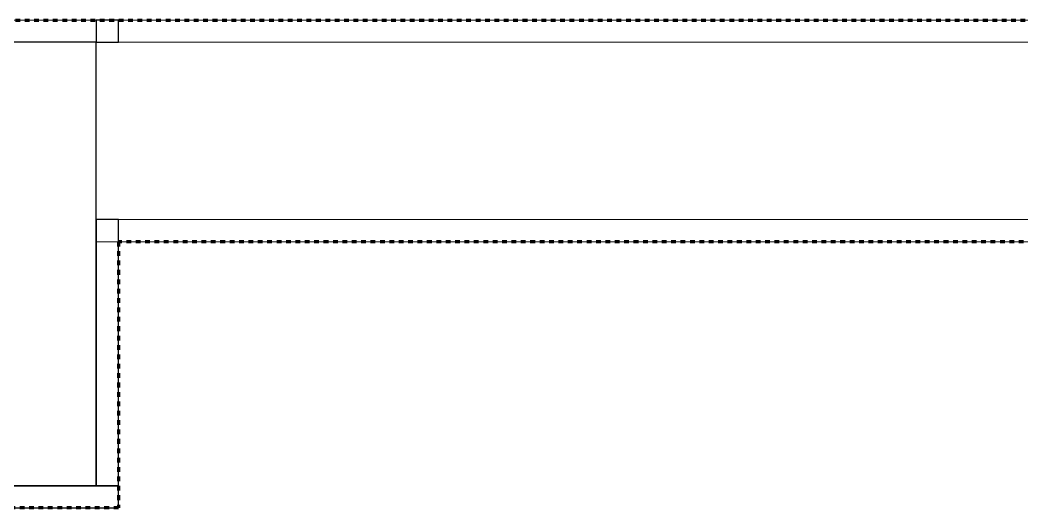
# Model space of a CAD drawing. Header units: millimetres. Extents: x -5300 to 98858, y -5196 to 93886.
# Drawn here: x 35698 to 36376, y 42835 to 43165 of the extents above; entities that cross this region are included whole.
import ezdxf

# ---------------------------------------------------------------- set-up
doc = ezdxf.new("R2010")
doc.units = ezdxf.units.MM
doc.linetypes.add('Штрих', pattern=[6.35, 3.175, -3.175])
doc.linetypes.add('Штрих_2_', pattern=[6.35, 3.175, -3.175])
for name, color, linetype, lineweight, true_color in [('_Разделитель помещений_', 4, 'Штрих', 70, 0x00ffff), ('Колонны', 7, 'Continuous', 18, 0x7f7f7f), ('Стены', 7, 'Continuous', 18, 0x7f7f7f), ('Стены разрез', 7, 'Continuous', 50, 0x7f7f7f)]:
    doc.layers.add(name, color=color, linetype=linetype, lineweight=lineweight, true_color=true_color)

# ---------------------------------------------------------------- blocks, each defined once
blk = doc.blocks.new('СТ_ВОКОЛ-006 43115 - СТ_ВОКОЛ-006 2-241761-Подвал')
at = {"layer": 'Стены', "color": 254, "true_color": 0xd4d4d4}
blk.add_line((35250, 42850), (35750, 42850), dxfattribs=at)
blk = doc.blocks.new('СТ_ВОКОЛ-006 43115 - СТ_ВОКОЛ-006 43115-241758-Подвал')
at = {"layer": 'Стены', "color": 254, "true_color": 0xd4d4d4}
for p, q in [((35235, 42850), (35235, 42850)), ((35765, 42850), (35765, 42850)), ((35235, 42835), (35235, 42835)), ((35765, 42835), (35765, 42835))]:
    blk.add_line(p, q, dxfattribs=at)
at = {"layer": 'Стены разрез', "color": 254, "lineweight": 25, "true_color": 0xd4d4d4}
for p, q in [((35765, 42850), (35235, 42850)), ((35235, 42850), (35235, 42835)), ((35765, 42835), (35765, 42850)), ((35235, 42835), (35765, 42835))]:
    blk.add_line(p, q, dxfattribs=at)
blk.add_blockref('СТ_ВОКОЛ-006 43115 - СТ_ВОКОЛ-006 2-241761-Подвал', (0, 0))
blk = doc.blocks.new('СТ_ВОКОЛ-007 43275 - СТ_ВОКОЛ-007 2-241777-Подвал')
at = {"layer": 'Стены', "color": 254, "true_color": 0xd4d4d4}
blk.add_line((35750, 42850), (35750, 43164.999972), dxfattribs=at)
blk = doc.blocks.new('СТ_ВОКОЛ-007 43275 - СТ_ВОКОЛ-007 43275-241774-Подвал')
at = {"layer": 'Стены', "color": 254, "true_color": 0xd4d4d4}
for p, q in [((35750, 43164.999972), (35750, 43164.999972)), ((35765, 43164.999972), (35765, 43164.999972)), ((35750, 43150), (35750, 43150)), ((35765, 43150), (35765, 43150)), ((35750, 43030), (35750, 43030)), ((35765, 43030), (35765, 43030)), ((35750, 42850), (35750, 42850)), ((35765, 42850), (35765, 42850))]:
    blk.add_line(p, q, dxfattribs=at)
at = {"layer": 'Стены разрез', "color": 254, "lineweight": 25, "true_color": 0xd4d4d4}
for p, q in [((35750, 43164.999972), (35750, 43150)), ((35765, 43164.999972), (35750, 43164.999972)), ((35765, 43150), (35765, 43164.999972)), ((35750, 43150), (35765, 43150)), ((35765, 43030), (35750, 43030)), ((35750, 43030), (35750, 42850)), ((35765, 42850), (35765, 43030)), ((35750, 42850), (35765, 42850))]:
    blk.add_line(p, q, dxfattribs=at)
blk.add_blockref('СТ_ВОКОЛ-007 43275 - СТ_ВОКОЛ-007 2-241777-Подвал', (0, 0))
blk = doc.blocks.new('СТВ_Перегородка_Кирпич 242319 - СТВ_Перегородка_Кирпич 2-249685-Подвал')
at = {"layer": 'Стены', "color": 254, "true_color": 0xd4d4d4}
blk.add_line((33750, 43150), (58000, 43150), dxfattribs=at)
blk = doc.blocks.new('СТВ_Перегородка_Кирпич 242319 - СТВ_Перегородка_Кирпич-249678-Подвал')
at = {"layer": 'Стены', "color": 254, "true_color": 0xd4d4d4}
for p, q in [((33750, 43165), (57830, 43165)), ((57830, 43165), (33750, 43165)), ((35750, 43165), (35250, 43165)), ((35750, 43165), (35750, 43150)), ((35765, 43165), (35750, 43165)), ((35750, 43150), (35750, 43165)), ((35750, 43165), (35750, 43165)), ((35750, 43150), (35750, 43165)), ((35750, 43165), (35750, 43165)), ((35750, 43165), (35765, 43165)), ((35765, 43150), (35765, 43165)), ((35765, 43165), (35765, 43165)), ((35765, 43165), (35765, 43150)), ((35765, 43165), (35765, 43150)), ((35765, 43165), (35765, 43165)), ((44735, 43165), (35765, 43165)), ((57830, 43150), (33750, 43150)), ((57830, 43150), (33750, 43150)), ((35750, 43150), (35250, 43150)), ((35750, 43150), (35750, 43150)), ((35750, 43150), (35765, 43150)), ((35750, 43150), (35765, 43150)), ((35750, 43150), (35750, 43150)), ((35750, 43150), (35750, 43030)), ((35750, 43150), (35750, 43030)), ((35750, 43150), (35750, 43150)), ((35750, 43030), (35750, 43150)), ((35750, 43150), (44750, 43150)), ((35750, 43150), (35750, 43150)), ((35750, 43150), (44750, 43150)), ((35750, 43150), (38750, 43150)), ((35765, 43150), (35765, 43150)), ((44735, 43150), (35765, 43150)), ((35765, 43150), (35765, 43150)), ((35750, 43030), (38750, 43030)), ((35750, 43030), (35750, 43030)), ((35750, 43030), (44750, 43030)), ((35750, 43030), (35750, 43030)), ((44750, 43030), (35750, 43030)), ((35765, 43030), (35750, 43030)), ((35750, 43030), (35750, 43015)), ((35750, 43030), (35750, 43030)), ((35750, 43030), (35750, 43015)), ((35750, 43015), (35750, 43030)), ((35750, 43030), (38500, 43030)), ((35750, 43015), (35750, 43030)), ((38500, 43030), (35750, 43030)), ((35750, 43030), (35750, 43030)), ((35750, 43030), (35765, 43030)), ((35765, 43030), (35765, 43030)), ((35765, 43030), (35765, 43015)), ((35765, 43030), (35765, 43015)), ((35765, 43015), (35765, 43030)), ((35765, 43030), (35765, 43030)), ((38500, 43030), (35765, 43030)), ((35765, 43015), (35750, 43015)), ((35750, 43015), (35750, 43015)), ((35750, 43015), (38500, 43015)), ((35750, 43015), (35765, 43015)), ((35750, 43015), (35750, 43015)), ((38500, 43015), (35750, 43015)), ((35765, 43015), (35765, 43015)), ((35765, 43015), (38500, 43015)), ((35765, 43015), (35765, 43015))]:
    blk.add_line(p, q, dxfattribs=at)
blk = doc.blocks.new('СТВ_Перегородка_Кирпич 242319 - СТВ_Перегородка_Кирпич 242319-249682-Подвал')
for name in ['СТВ_Перегородка_Кирпич 242319 - СТВ_Перегородка_Кирпич-249678-Подвал', 'СТВ_Перегородка_Кирпич 242319 - СТВ_Перегородка_Кирпич 2-249685-Подвал']:
    blk.add_blockref(name, (0, 0))
blk = doc.blocks.new('КОЛ-004 500х300 500 x 300 42994 - КОЛ-004 500х300 500 x 300 42994-384688-Подвал')
at = {"layer": 'Колонны', "color": 254, "lineweight": 25, "true_color": 0xd4d4d4}
for p, q in [((250, 150), (-250, 150)), ((-250, 150), (-250, -150)), ((250, -150), (250, 150)), ((-250, -150), (250, -150))]:
    blk.add_line(p, q, dxfattribs=at)
at = {"layer": 'Колонны', "color": 254, "true_color": 0xd4d4d4}
for p, q in [((-250, 150), (-250, 150)), ((250, 150), (250, 150)), ((-250, -150), (-250, -150)), ((250, -150), (250, -150))]:
    blk.add_line(p, q, dxfattribs=at)

msp = doc.modelspace()

# ---------------------------------------------------------------- linework, layer by layer
at = {"layer": '_Разделитель помещений_', "color": 131, "linetype": 'Штрих_2_', "true_color": 0xaaffff}
for p, q in [((15750, 43165), (57830, 43165)), ((38485, 43015), (35765, 43015)), ((35765, 43015), (35765, 42835)), ((35765, 42835), (35235, 42835))]:
    msp.add_line(p, q, dxfattribs=at)

# ---------------------------------------------------------------- block references
at = {"layer": 'Колонны', "color": 254, "true_color": 0xd4d4d4}
msp.add_blockref('КОЛ-004 500х300 500 x 300 42994 - КОЛ-004 500х300 500 x 300 42994-384688-Подвал', (35500, 43000), dxfattribs=at)
at = {"layer": 'Стены', "color": 254, "true_color": 0xd4d4d4}
for name in ['СТВ_Перегородка_Кирпич 242319 - СТВ_Перегородка_Кирпич 242319-249682-Подвал', 'СТ_ВОКОЛ-007 43275 - СТ_ВОКОЛ-007 43275-241774-Подвал', 'СТ_ВОКОЛ-006 43115 - СТ_ВОКОЛ-006 43115-241758-Подвал']:
    msp.add_blockref(name, (0, 0), dxfattribs=at)

doc.saveas('drawing.dxf')
